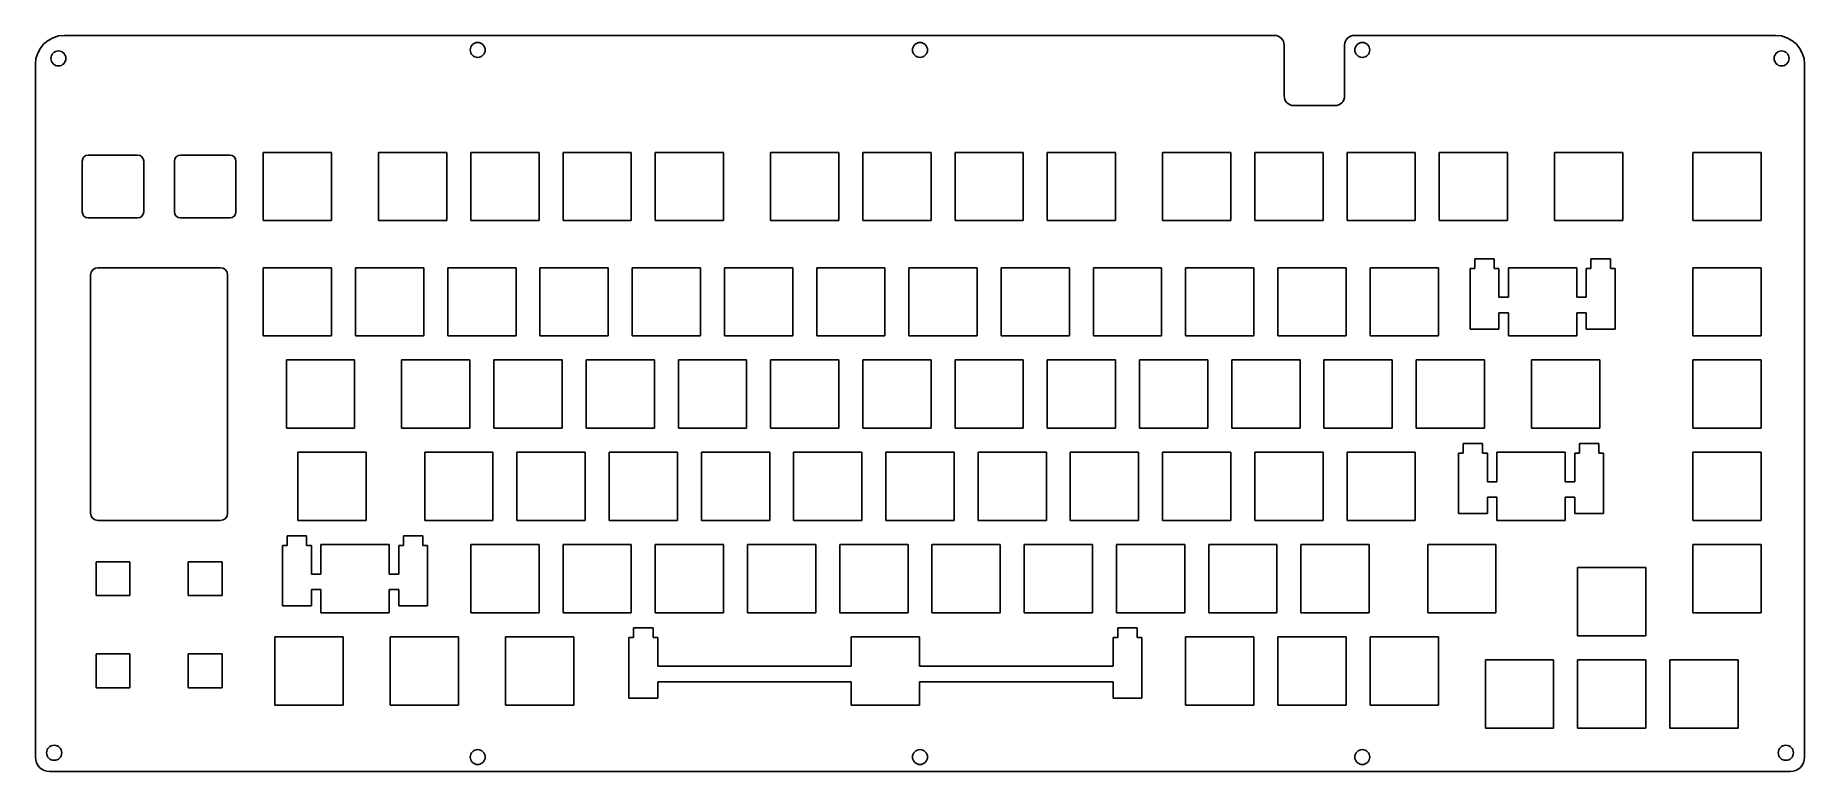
# Model space of a CAD drawing. Header units: millimetres. Extents: x 3 to 369, y 142 to 294.
import ezdxf

# ---------------------------------------------------------------- set-up
doc = ezdxf.new("R2010")
doc.units = ezdxf.units.MM
doc.layers.add('View', color=7, linetype='CONTINUOUS')

msp = doc.modelspace()

# ---------------------------------------------------------------- linework, layer by layer
at = {"layer": 'View'}
for p, q in [((259.013, 294.4), (9.0881, 294.4)), ((261.013, 281.9), (261.013, 292.4)), ((273.513, 281.9), (273.513, 292.4)), ((362.513, 294.4), (275.513, 294.4)), ((3.0881, 288.4), (3.0881, 145.4)), ((368.513, 145.4), (368.513, 288.4)), ((263.013, 279.9), (271.513, 279.9)), ((12.7631, 268.45), (12.7631, 257.95)), ((24.2131, 269.7), (14.0131, 269.7)), ((25.4631, 257.95), (25.4631, 268.45)), ((31.8131, 268.45), (31.8131, 257.95)), ((43.2631, 269.7), (33.0631, 269.7)), ((44.5131, 257.95), (44.5131, 268.45)), ((50.1631, 270.25), (50.1631, 256.15)), ((64.2631, 270.25), (50.1631, 270.25)), ((64.2631, 256.15), (64.2631, 270.25)), ((73.9756, 270.25), (73.9756, 256.15)), ((88.0756, 270.25), (73.9756, 270.25)), ((88.0756, 256.15), (88.0756, 270.25)), ((93.0256, 270.25), (93.0256, 256.15)), ((107.126, 270.25), (93.0256, 270.25)), ((107.126, 256.15), (107.126, 270.25)), ((112.076, 270.25), (112.076, 256.15)), ((126.176, 270.25), (112.076, 270.25)), ((126.176, 256.15), (126.176, 270.25)), ((131.126, 270.25), (131.126, 256.15)), ((145.226, 270.25), (131.126, 270.25)), ((145.226, 256.15), (145.226, 270.25)), ((154.938, 270.25), (154.938, 256.15)), ((169.038, 270.25), (154.938, 270.25)), ((169.038, 256.15), (169.038, 270.25)), ((173.988, 270.25), (173.988, 256.15)), ((188.088, 270.25), (173.988, 270.25)), ((188.088, 256.15), (188.088, 270.25)), ((193.038, 270.25), (193.038, 256.15)), ((207.138, 270.25), (193.038, 270.25)), ((207.138, 256.15), (207.138, 270.25)), ((212.088, 270.25), (212.088, 256.15)), ((226.188, 270.25), (212.088, 270.25)), ((226.188, 256.15), (226.188, 270.25)), ((235.901, 270.25), (235.901, 256.15)), ((250.001, 270.25), (235.901, 270.25)), ((250.001, 256.15), (250.001, 270.25)), ((254.951, 270.25), (254.951, 256.15)), ((269.051, 270.25), (254.951, 270.25)), ((269.051, 256.15), (269.051, 270.25)), ((274.001, 270.25), (274.001, 256.15)), ((288.101, 270.25), (274.001, 270.25)), ((288.101, 256.15), (288.101, 270.25)), ((293.051, 270.25), (293.051, 256.15)), ((307.151, 270.25), (293.051, 270.25)), ((307.151, 256.15), (307.151, 270.25)), ((316.863, 270.25), (316.863, 256.15)), ((330.963, 270.25), (316.863, 270.25)), ((330.963, 256.15), (330.963, 270.25)), ((345.438, 270.25), (345.438, 256.15)), ((359.538, 270.25), (345.438, 270.25)), ((359.538, 256.15), (359.538, 270.25)), ((14.0131, 256.7), (24.2131, 256.7)), ((33.0631, 256.7), (43.2631, 256.7)), ((50.1631, 256.15), (64.2631, 256.15)), ((73.9756, 256.15), (88.0756, 256.15)), ((93.0256, 256.15), (107.126, 256.15)), ((112.076, 256.15), (126.176, 256.15)), ((131.126, 256.15), (145.226, 256.15)), ((154.938, 256.15), (169.038, 256.15)), ((173.988, 256.15), (188.088, 256.15)), ((193.038, 256.15), (207.138, 256.15)), ((212.088, 256.15), (226.188, 256.15)), ((235.901, 256.15), (250.001, 256.15)), ((254.951, 256.15), (269.051, 256.15)), ((274.001, 256.15), (288.101, 256.15)), ((293.051, 256.15), (307.151, 256.15)), ((316.863, 256.15), (330.963, 256.15)), ((345.438, 256.15), (359.538, 256.15)), ((14.4881, 244.937), (14.4881, 195.737)), ((41.2881, 246.437), (15.9881, 246.437)), ((42.7881, 195.737), (42.7881, 244.937)), ((50.1631, 246.437), (50.1631, 232.337)), ((64.2631, 246.437), (50.1631, 246.437)), ((64.2631, 232.337), (64.2631, 246.437)), ((69.2131, 246.437), (69.2131, 232.337)), ((83.3131, 246.437), (69.2131, 246.437)), ((83.3131, 232.337), (83.3131, 246.437)), ((88.2631, 246.437), (88.2631, 232.337)), ((102.363, 246.437), (88.2631, 246.437)), ((102.363, 232.337), (102.363, 246.437)), ((107.313, 246.437), (107.313, 232.337)), ((121.413, 246.437), (107.313, 246.437)), ((121.413, 232.337), (121.413, 246.437)), ((126.363, 246.437), (126.363, 232.337)), ((140.463, 246.437), (126.363, 246.437)), ((140.463, 232.337), (140.463, 246.437)), ((145.413, 246.437), (145.413, 232.337)), ((159.513, 246.437), (145.413, 246.437)), ((159.513, 232.337), (159.513, 246.437)), ((164.463, 246.437), (164.463, 232.337)), ((178.563, 246.437), (164.463, 246.437)), ((178.563, 232.337), (178.563, 246.437)), ((183.513, 246.437), (183.513, 232.337)), ((197.613, 246.437), (183.513, 246.437)), ((197.613, 232.337), (197.613, 246.437)), ((202.563, 246.437), (202.563, 232.337)), ((216.663, 246.437), (202.563, 246.437)), ((216.663, 232.337), (216.663, 246.437)), ((221.613, 246.437), (221.613, 232.337)), ((235.713, 246.437), (221.613, 246.437)), ((235.713, 232.337), (235.713, 246.437)), ((240.663, 246.437), (240.663, 232.337)), ((254.763, 246.437), (240.663, 246.437)), ((254.763, 232.337), (254.763, 246.437)), ((259.713, 246.437), (259.713, 232.337)), ((273.813, 246.437), (259.713, 246.437)), ((273.813, 232.337), (273.813, 246.437)), ((278.763, 246.437), (278.763, 232.337)), ((292.863, 246.437), (278.763, 246.437)), ((292.863, 232.337), (292.863, 246.437)), ((300.388, 246.257), (299.413, 246.257)), ((299.413, 246.257), (299.413, 233.757)), ((300.388, 248.257), (304.388, 248.257)), ((300.388, 246.257), (300.388, 248.257)), ((304.388, 248.257), (304.388, 246.257)), ((305.363, 246.257), (304.388, 246.257)), ((305.363, 246.257), (305.363, 240.347)), ((307.338, 246.437), (307.338, 240.347)), ((321.438, 246.437), (307.338, 246.437)), ((321.438, 240.347), (321.438, 246.437)), ((323.413, 246.257), (323.413, 240.347)), ((324.388, 246.257), (323.413, 246.257)), ((324.388, 246.257), (324.388, 248.257)), ((324.388, 248.257), (328.388, 248.257)), ((328.388, 248.257), (328.388, 246.257)), ((329.363, 246.257), (328.388, 246.257)), ((329.363, 233.757), (329.363, 246.257)), ((345.438, 246.437), (345.438, 232.337)), ((359.538, 246.437), (345.438, 246.437)), ((359.538, 232.337), (359.538, 246.437)), ((307.338, 240.347), (305.363, 240.347)), ((323.413, 240.347), (321.438, 240.347)), ((305.363, 233.757), (305.363, 237.147)), ((305.363, 237.147), (307.338, 237.147)), ((307.338, 237.147), (307.338, 232.337)), ((321.438, 237.147), (323.413, 237.147)), ((321.438, 232.337), (321.438, 237.147)), ((323.413, 237.147), (323.413, 233.757)), ((50.1631, 232.337), (64.2631, 232.337)), ((69.2131, 232.337), (83.3131, 232.337)), ((88.2631, 232.337), (102.363, 232.337)), ((107.313, 232.337), (121.413, 232.337)), ((126.363, 232.337), (140.463, 232.337)), ((145.413, 232.337), (159.513, 232.337)), ((164.463, 232.337), (178.563, 232.337)), ((183.513, 232.337), (197.613, 232.337)), ((202.563, 232.337), (216.663, 232.337)), ((221.613, 232.337), (235.713, 232.337)), ((240.663, 232.337), (254.763, 232.337)), ((259.713, 232.337), (273.813, 232.337)), ((278.763, 232.337), (292.863, 232.337)), ((299.413, 233.757), (305.363, 233.757)), ((307.338, 232.337), (321.438, 232.337)), ((323.413, 233.757), (329.363, 233.757)), ((345.438, 232.337), (359.538, 232.337)), ((54.9256, 227.387), (54.9256, 213.287)), ((69.0256, 227.387), (54.9256, 227.387)), ((69.0256, 213.287), (69.0256, 227.387)), ((78.7381, 227.387), (78.7381, 213.287)), ((92.8381, 227.387), (78.7381, 227.387)), ((92.8381, 213.287), (92.8381, 227.387)), ((97.7881, 227.387), (97.7881, 213.287)), ((111.888, 227.387), (97.7881, 227.387)), ((111.888, 213.287), (111.888, 227.387)), ((116.838, 227.387), (116.838, 213.287)), ((130.938, 227.387), (116.838, 227.387)), ((130.938, 213.287), (130.938, 227.387)), ((135.888, 227.387), (135.888, 213.287)), ((149.988, 227.387), (135.888, 227.387)), ((149.988, 213.287), (149.988, 227.387)), ((154.938, 227.387), (154.938, 213.287)), ((169.038, 227.387), (154.938, 227.387)), ((169.038, 213.287), (169.038, 227.387)), ((173.988, 227.387), (173.988, 213.287)), ((188.088, 227.387), (173.988, 227.387)), ((188.088, 213.287), (188.088, 227.387)), ((193.038, 227.387), (193.038, 213.287)), ((207.138, 227.387), (193.038, 227.387)), ((207.138, 213.287), (207.138, 227.387)), ((212.088, 227.387), (212.088, 213.287)), ((226.188, 227.387), (212.088, 227.387)), ((226.188, 213.287), (226.188, 227.387)), ((231.138, 227.387), (231.138, 213.287)), ((245.238, 227.387), (231.138, 227.387)), ((245.238, 213.287), (245.238, 227.387)), ((250.188, 227.387), (250.188, 213.287)), ((264.288, 227.387), (250.188, 227.387)), ((264.288, 213.287), (264.288, 227.387)), ((269.238, 227.387), (269.238, 213.287)), ((283.338, 227.387), (269.238, 227.387)), ((283.338, 213.287), (283.338, 227.387)), ((288.288, 227.387), (288.288, 213.287)), ((302.388, 227.387), (288.288, 227.387)), ((302.388, 213.287), (302.388, 227.387)), ((312.101, 227.387), (312.101, 213.287)), ((326.201, 227.387), (312.101, 227.387)), ((326.201, 213.287), (326.201, 227.387)), ((345.438, 227.387), (345.438, 213.287)), ((359.538, 227.387), (345.438, 227.387)), ((359.538, 213.287), (359.538, 227.387)), ((54.9256, 213.287), (69.0256, 213.287)), ((78.7381, 213.287), (92.8381, 213.287)), ((97.7881, 213.287), (111.888, 213.287)), ((116.838, 213.287), (130.938, 213.287)), ((135.888, 213.287), (149.988, 213.287)), ((154.938, 213.287), (169.038, 213.287)), ((173.988, 213.287), (188.088, 213.287)), ((193.038, 213.287), (207.138, 213.287)), ((212.088, 213.287), (226.188, 213.287)), ((231.138, 213.287), (245.238, 213.287)), ((250.188, 213.287), (264.288, 213.287)), ((269.238, 213.287), (283.338, 213.287)), ((288.288, 213.287), (302.388, 213.287)), ((312.101, 213.287), (326.201, 213.287)), ((345.438, 213.287), (359.538, 213.287)), ((57.3069, 208.337), (57.3069, 194.237)), ((71.4069, 208.337), (57.3069, 208.337)), ((71.4069, 194.237), (71.4069, 208.337)), ((83.5006, 208.337), (83.5006, 194.237)), ((97.6006, 208.337), (83.5006, 208.337)), ((97.6006, 194.237), (97.6006, 208.337)), ((102.551, 208.337), (102.551, 194.237)), ((116.651, 208.337), (102.551, 208.337)), ((116.651, 194.237), (116.651, 208.337)), ((121.601, 208.337), (121.601, 194.237)), ((135.701, 208.337), (121.601, 208.337)), ((135.701, 194.237), (135.701, 208.337)), ((140.651, 208.337), (140.651, 194.237)), ((154.751, 208.337), (140.651, 208.337)), ((154.751, 194.237), (154.751, 208.337)), ((159.701, 208.337), (159.701, 194.237)), ((173.801, 208.337), (159.701, 208.337)), ((173.801, 194.237), (173.801, 208.337)), ((178.751, 208.337), (178.751, 194.237)), ((192.851, 208.337), (178.751, 208.337)), ((192.851, 194.237), (192.851, 208.337)), ((197.801, 208.337), (197.801, 194.237)), ((211.901, 208.337), (197.801, 208.337)), ((211.901, 194.237), (211.901, 208.337)), ((216.851, 208.337), (216.851, 194.237)), ((230.951, 208.337), (216.851, 208.337)), ((230.951, 194.237), (230.951, 208.337)), ((235.901, 208.337), (235.901, 194.237)), ((250.001, 208.337), (235.901, 208.337)), ((250.001, 194.237), (250.001, 208.337)), ((254.951, 208.337), (254.951, 194.237)), ((269.051, 208.337), (254.951, 208.337)), ((269.051, 194.237), (269.051, 208.337)), ((274.001, 208.337), (274.001, 194.237)), ((288.101, 208.337), (274.001, 208.337)), ((288.101, 194.237), (288.101, 208.337)), ((298.007, 210.157), (302.007, 210.157)), ((298.007, 208.157), (298.007, 210.157)), ((302.007, 210.157), (302.007, 208.157)), ((304.957, 208.337), (304.957, 202.247)), ((319.057, 208.337), (304.957, 208.337)), ((319.057, 202.247), (319.057, 208.337)), ((322.007, 208.157), (322.007, 210.157)), ((322.007, 210.157), (326.007, 210.157)), ((326.007, 210.157), (326.007, 208.157)), ((345.438, 208.337), (345.438, 194.237)), ((359.538, 208.337), (345.438, 208.337)), ((359.538, 194.237), (359.538, 208.337)), ((298.007, 208.157), (297.032, 208.157)), ((297.032, 208.157), (297.032, 195.657)), ((302.982, 208.157), (302.007, 208.157)), ((302.982, 208.157), (302.982, 202.247)), ((321.032, 202.247), (321.032, 208.157)), ((322.007, 208.157), (321.032, 208.157)), ((326.982, 208.157), (326.007, 208.157)), ((326.982, 195.657), (326.982, 208.157)), ((302.982, 202.247), (304.957, 202.247)), ((319.057, 202.247), (321.032, 202.247)), ((302.982, 199.047), (302.982, 195.657)), ((304.957, 199.047), (302.982, 199.047)), ((304.957, 199.047), (304.957, 194.237)), ((321.032, 199.047), (319.057, 199.047)), ((319.057, 194.237), (319.057, 199.047)), ((321.032, 195.657), (321.032, 199.047)), ((15.9881, 194.237), (41.2881, 194.237)), ((57.3069, 194.237), (71.4069, 194.237)), ((83.5006, 194.237), (97.6006, 194.237)), ((102.551, 194.237), (116.651, 194.237)), ((121.601, 194.237), (135.701, 194.237)), ((140.651, 194.237), (154.751, 194.237)), ((159.701, 194.237), (173.801, 194.237)), ((178.751, 194.237), (192.851, 194.237)), ((197.801, 194.237), (211.901, 194.237)), ((216.851, 194.237), (230.951, 194.237)), ((235.901, 194.237), (250.001, 194.237)), ((254.951, 194.237), (269.051, 194.237)), ((274.001, 194.237), (288.101, 194.237)), ((297.032, 195.657), (302.982, 195.657)), ((304.957, 194.237), (319.057, 194.237)), ((321.032, 195.657), (326.982, 195.657)), ((345.438, 194.237), (359.538, 194.237)), ((55.1194, 191.107), (59.1194, 191.107)), ((55.1194, 189.107), (55.1194, 191.107)), ((59.1194, 191.107), (59.1194, 189.107)), ((79.1194, 189.107), (79.1194, 191.107)), ((79.1194, 191.107), (83.1194, 191.107)), ((83.1194, 191.107), (83.1194, 189.107)), ((55.1194, 189.107), (54.1444, 189.107)), ((54.1444, 189.107), (54.1444, 176.607)), ((60.0944, 189.107), (59.1194, 189.107)), ((60.0944, 183.197), (60.0944, 189.107)), ((62.0694, 189.287), (62.0694, 183.197)), ((76.1694, 189.287), (62.0694, 189.287)), ((76.1694, 183.197), (76.1694, 189.287)), ((78.1444, 189.107), (78.1444, 183.197)), ((79.1194, 189.107), (78.1444, 189.107)), ((84.0944, 189.107), (83.1194, 189.107)), ((84.0944, 176.607), (84.0944, 189.107)), ((93.0256, 189.287), (93.0256, 175.187)), ((107.126, 189.287), (93.0256, 189.287)), ((107.126, 175.187), (107.126, 189.287)), ((112.076, 189.287), (112.076, 175.187)), ((126.176, 189.287), (112.076, 189.287)), ((126.176, 175.187), (126.176, 189.287)), ((131.126, 189.287), (131.126, 175.187)), ((145.226, 189.287), (131.126, 189.287)), ((145.226, 175.187), (145.226, 189.287)), ((150.176, 189.287), (150.176, 175.187)), ((164.276, 189.287), (150.176, 189.287)), ((164.276, 175.187), (164.276, 189.287)), ((169.226, 189.287), (169.226, 175.187)), ((183.326, 189.287), (169.226, 189.287)), ((183.326, 175.187), (183.326, 189.287)), ((188.276, 189.287), (188.276, 175.187)), ((202.376, 189.287), (188.276, 189.287)), ((202.376, 175.187), (202.376, 189.287)), ((207.326, 189.287), (207.326, 175.187)), ((221.426, 189.287), (207.326, 189.287)), ((221.426, 175.187), (221.426, 189.287)), ((226.376, 189.287), (226.376, 175.187)), ((240.476, 189.287), (226.376, 189.287)), ((240.476, 175.187), (240.476, 189.287)), ((245.426, 189.287), (245.426, 175.187)), ((259.526, 189.287), (245.426, 189.287)), ((259.526, 175.187), (259.526, 189.287)), ((264.476, 189.287), (264.476, 175.187)), ((278.576, 189.287), (264.476, 189.287)), ((278.576, 175.187), (278.576, 189.287)), ((290.669, 189.287), (290.669, 175.187)), ((304.769, 189.287), (290.669, 189.287)), ((304.769, 175.187), (304.769, 189.287)), ((345.438, 189.287), (345.438, 175.187)), ((359.538, 189.287), (345.438, 189.287)), ((359.538, 175.187), (359.538, 189.287)), ((15.6131, 185.737), (15.6131, 178.737)), ((22.6131, 185.737), (15.6131, 185.737)), ((22.6131, 178.737), (22.6131, 185.737)), ((34.6631, 185.737), (34.6631, 178.737)), ((41.6631, 185.737), (34.6631, 185.737)), ((41.6631, 178.737), (41.6631, 185.737)), ((60.0944, 183.197), (62.0694, 183.197)), ((76.1694, 183.197), (78.1444, 183.197)), ((321.626, 184.525), (321.626, 170.425)), ((335.726, 184.525), (321.626, 184.525)), ((335.726, 170.425), (335.726, 184.525)), ((60.0944, 176.607), (60.0944, 179.997)), ((62.0694, 179.997), (60.0944, 179.997)), ((62.0694, 179.997), (62.0694, 175.187)), ((78.1444, 179.997), (76.1694, 179.997)), ((76.1694, 175.187), (76.1694, 179.997)), ((78.1444, 179.997), (78.1444, 176.607)), ((15.6131, 178.737), (22.6131, 178.737)), ((34.6631, 178.737), (41.6631, 178.737)), ((54.1444, 176.607), (60.0944, 176.607)), ((78.1444, 176.607), (84.0944, 176.607)), ((62.0694, 175.187), (76.1694, 175.187)), ((93.0256, 175.187), (107.126, 175.187)), ((112.076, 175.187), (126.176, 175.187)), ((130.657, 172.057), (126.657, 172.057)), ((126.657, 172.057), (126.657, 170.057)), ((130.657, 170.057), (130.657, 172.057)), ((131.126, 175.187), (145.226, 175.187)), ((150.176, 175.187), (164.276, 175.187)), ((169.226, 175.187), (183.326, 175.187)), ((188.276, 175.187), (202.376, 175.187)), ((207.326, 175.187), (221.426, 175.187)), ((226.376, 175.187), (240.476, 175.187)), ((226.657, 170.057), (226.657, 172.057)), ((226.657, 172.057), (230.657, 172.057)), ((230.657, 172.057), (230.657, 170.057)), ((245.426, 175.187), (259.526, 175.187)), ((264.476, 175.187), (278.576, 175.187)), ((290.669, 175.187), (304.769, 175.187)), ((345.438, 175.187), (359.538, 175.187)), ((52.5444, 170.237), (52.5444, 156.137)), ((66.6444, 170.237), (52.5444, 170.237)), ((66.6444, 156.137), (66.6444, 170.237)), ((76.3569, 170.237), (76.3569, 156.137)), ((90.4569, 170.237), (76.3569, 170.237)), ((90.4569, 156.137), (90.4569, 170.237)), ((100.169, 170.237), (100.169, 156.137)), ((114.269, 170.237), (100.169, 170.237)), ((114.269, 156.137), (114.269, 170.237)), ((126.657, 170.057), (125.682, 170.057)), ((125.682, 170.057), (125.682, 157.557)), ((131.632, 170.057), (130.657, 170.057)), ((131.632, 164.147), (131.632, 170.057)), ((171.607, 170.237), (171.607, 164.147)), ((185.707, 170.237), (171.607, 170.237)), ((185.707, 164.147), (185.707, 170.237)), ((225.682, 170.057), (225.682, 164.147)), ((226.657, 170.057), (225.682, 170.057)), ((231.632, 170.057), (230.657, 170.057)), ((231.632, 157.557), (231.632, 170.057)), ((240.663, 170.237), (240.663, 156.137)), ((254.763, 170.237), (240.663, 170.237)), ((254.763, 156.137), (254.763, 170.237)), ((259.713, 170.237), (259.713, 156.137)), ((273.813, 170.237), (259.713, 170.237)), ((273.813, 156.137), (273.813, 170.237)), ((278.763, 170.237), (278.763, 156.137)), ((292.863, 170.237), (278.763, 170.237)), ((292.863, 156.137), (292.863, 170.237)), ((321.626, 170.425), (335.726, 170.425)), ((15.6131, 166.687), (15.6131, 159.687)), ((22.6131, 166.687), (15.6131, 166.687)), ((22.6131, 159.687), (22.6131, 166.687)), ((34.6631, 166.687), (34.6631, 159.687)), ((41.6631, 166.687), (34.6631, 166.687)), ((41.6631, 159.687), (41.6631, 166.687)), ((302.576, 165.475), (302.576, 151.375)), ((316.676, 165.475), (302.576, 165.475)), ((316.676, 151.375), (316.676, 165.475)), ((321.626, 165.475), (321.626, 151.375)), ((335.726, 165.475), (321.626, 165.475)), ((335.726, 151.375), (335.726, 165.475)), ((340.676, 165.475), (340.676, 151.375)), ((354.776, 165.475), (340.676, 165.475)), ((354.776, 151.375), (354.776, 165.475)), ((131.632, 164.147), (171.607, 164.147)), ((131.632, 157.557), (131.632, 160.947)), ((171.607, 160.947), (131.632, 160.947)), ((171.607, 160.947), (171.607, 156.137)), ((185.707, 164.147), (225.682, 164.147)), ((225.682, 160.947), (185.707, 160.947)), ((185.707, 156.137), (185.707, 160.947)), ((225.682, 160.947), (225.682, 157.557)), ((15.6131, 159.687), (22.6131, 159.687)), ((34.6631, 159.687), (41.6631, 159.687)), ((125.682, 157.557), (131.632, 157.557)), ((225.682, 157.557), (231.632, 157.557)), ((52.5444, 156.137), (66.6444, 156.137)), ((76.3569, 156.137), (90.4569, 156.137)), ((100.169, 156.137), (114.269, 156.137)), ((171.607, 156.137), (185.707, 156.137)), ((240.663, 156.137), (254.763, 156.137)), ((259.713, 156.137), (273.813, 156.137)), ((278.763, 156.137), (292.863, 156.137)), ((302.576, 151.375), (316.676, 151.375)), ((321.626, 151.375), (335.726, 151.375)), ((340.676, 151.375), (354.776, 151.375)), ((6.0881, 142.4), (365.513, 142.4))]:
    msp.add_line(p, q, dxfattribs=at)
for centre in [(94.4444, 291.4), (185.801, 291.4), (277.157, 291.4), (7.8455, 289.643), (363.756, 289.643), (6.9668, 146.279), (94.4444, 145.4), (185.801, 145.4), (277.157, 145.4), (364.634, 146.279)]:
    msp.add_circle(centre, 1.55, dxfattribs=at)
for centre, radius, start, end in [((9.0881, 288.4), 6, 90, 180), ((259.013, 292.4), 2, 0, 90), ((275.513, 292.4), 2, 90, 180), ((362.513, 288.4), 6, 0, 90), ((263.013, 281.9), 2, 180, -90), ((271.513, 281.9), 2, -90, 0), ((14.0131, 268.45), 1.25, 90, 180), ((24.2131, 268.45), 1.25, 0, 90), ((33.0631, 268.45), 1.25, 90, 180), ((43.2631, 268.45), 1.25, 0, 90), ((14.0131, 257.95), 1.25, 180, -90), ((24.2131, 257.95), 1.25, -90, 0), ((33.0631, 257.95), 1.25, 180, -90), ((43.2631, 257.95), 1.25, -90, 0), ((15.9881, 244.937), 1.5, 90, 180), ((41.2881, 244.937), 1.5, 0, 90), ((15.9881, 195.737), 1.5, 180, -90), ((41.2881, 195.737), 1.5, -90, 0), ((6.0881, 145.4), 3, 180, -90), ((365.513, 145.4), 3, -90, 0)]:
    msp.add_arc(centre, radius, start, end, dxfattribs=at)

doc.saveas('drawing.dxf')
